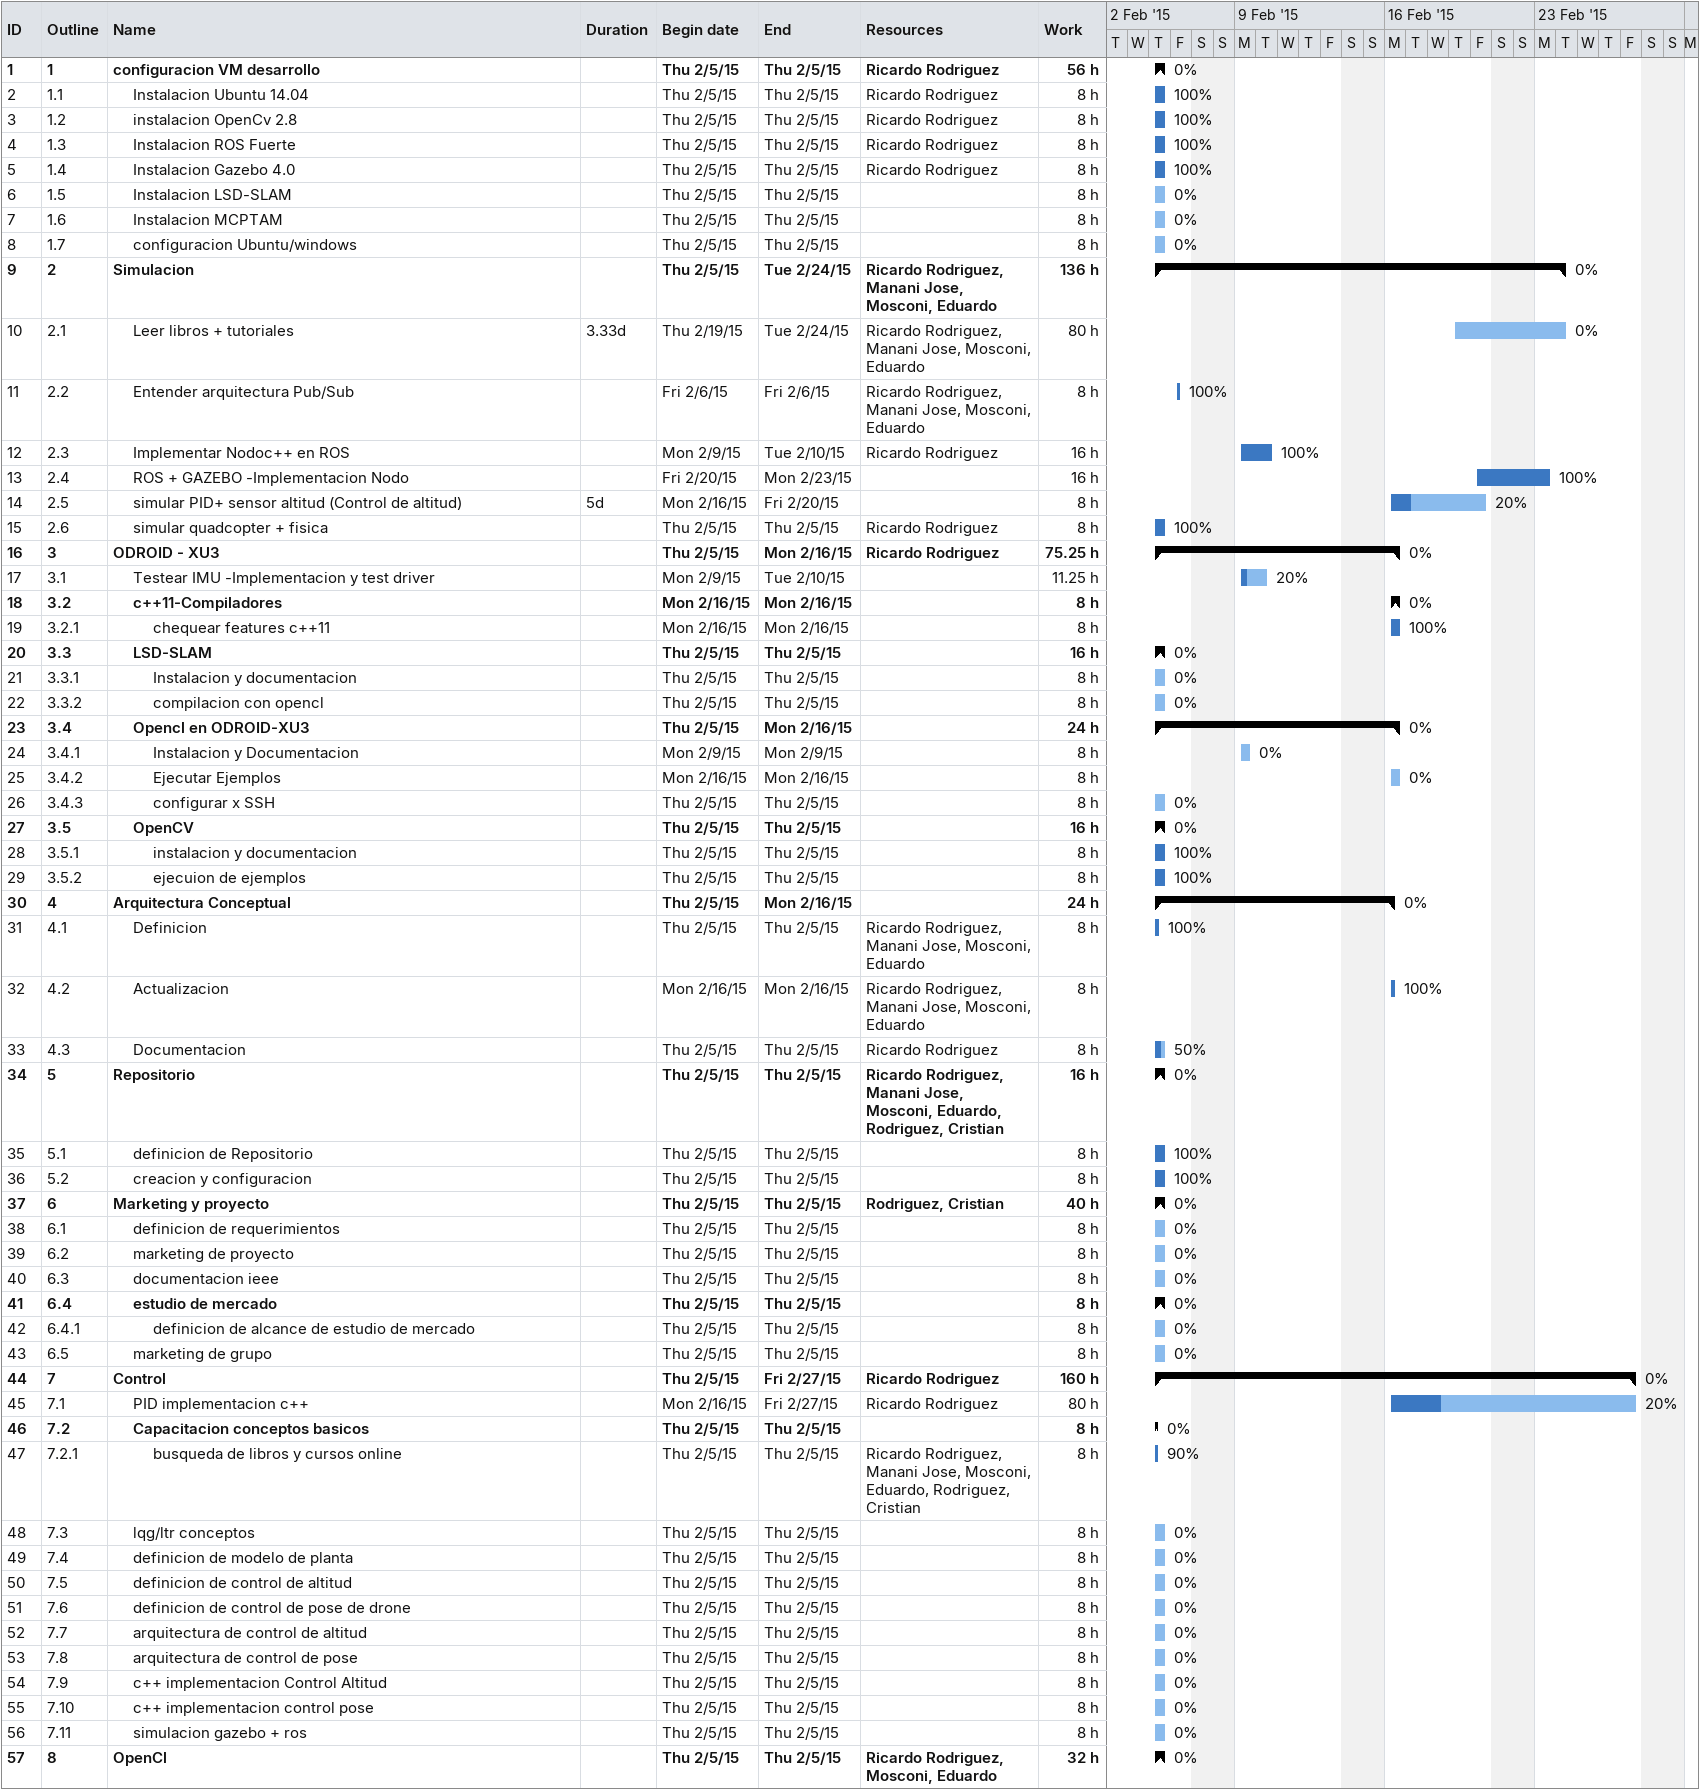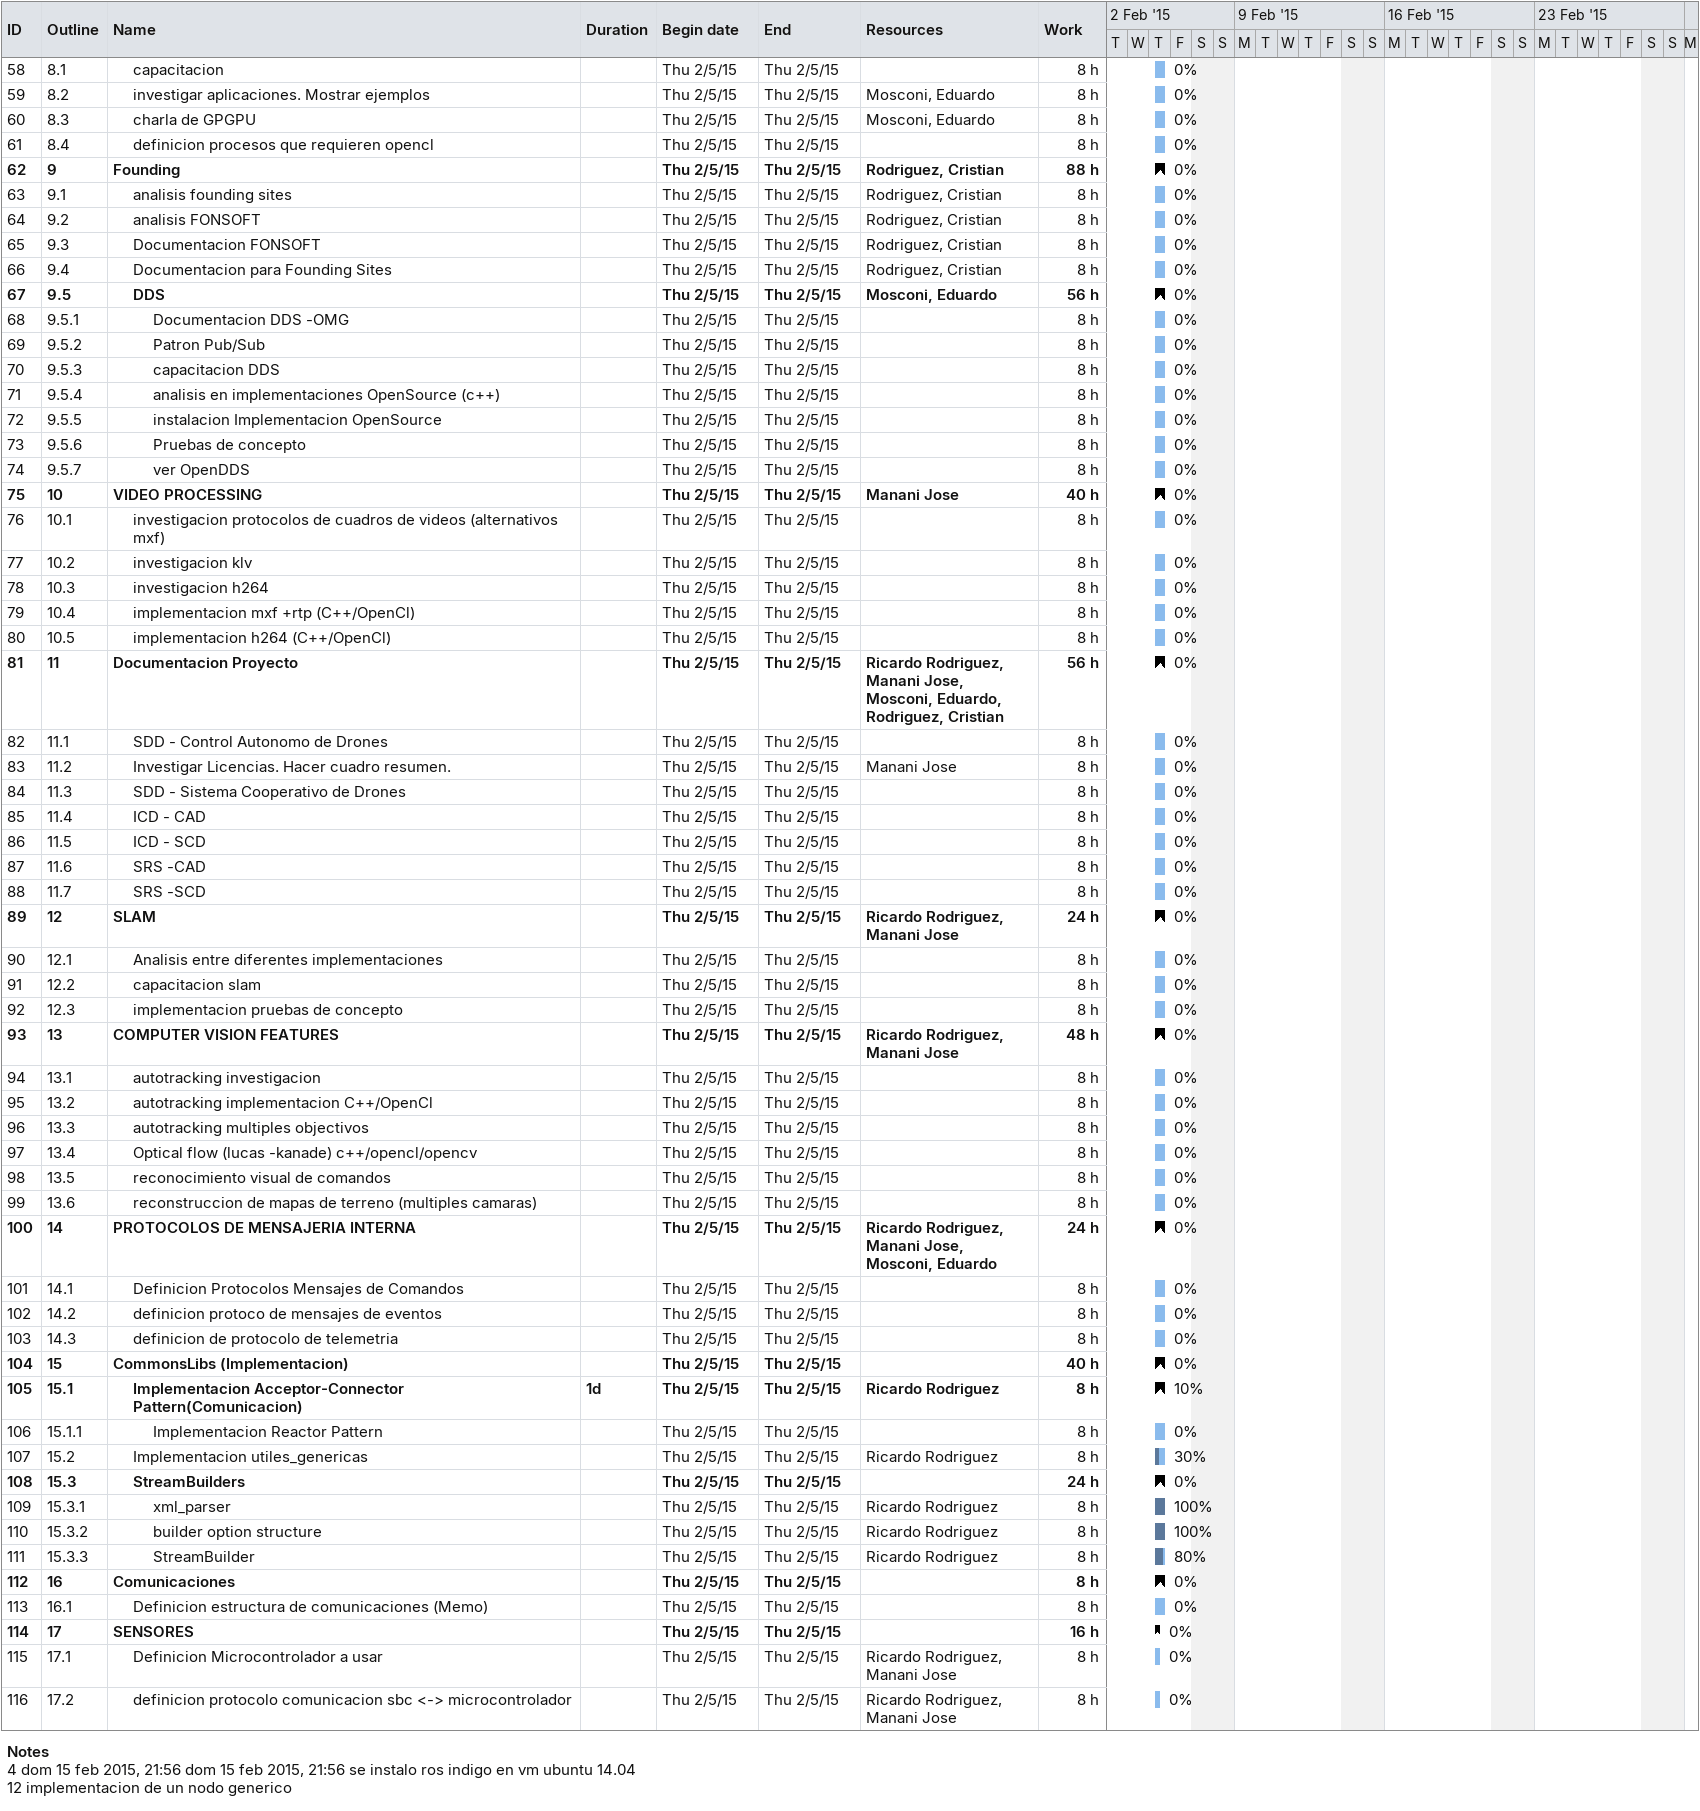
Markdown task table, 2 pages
| ID | WBS | Task | Duration | Start | Finish | Resources | % complete | Work (h) |
|---|---|---|---|---|---|---|---|---|
| 1 | 1 | **configuracion VM desarrollo** |  | 2015-02-05 | 2015-02-05 | Ricardo Rodriguez | 0 | 56 |
| 2 | 1.1 | Instalacion Ubuntu 14.04 |  | 2015-02-05 | 2015-02-05 | Ricardo Rodriguez | 100 | 8 |
| 3 | 1.2 | instalacion OpenCv 2.8 |  | 2015-02-05 | 2015-02-05 | Ricardo Rodriguez | 100 | 8 |
| 4 | 1.3 | Instalacion ROS Fuerte |  | 2015-02-05 | 2015-02-05 | Ricardo Rodriguez | 100 | 8 |
| 5 | 1.4 | Instalacion Gazebo 4.0 |  | 2015-02-05 | 2015-02-05 | Ricardo Rodriguez | 100 | 8 |
| 6 | 1.5 | Instalacion LSD-SLAM |  | 2015-02-05 | 2015-02-05 |  | 0 | 8 |
| 7 | 1.6 | Instalacion MCPTAM |  | 2015-02-05 | 2015-02-05 |  | 0 | 8 |
| 8 | 1.7 | configuracion Ubuntu/windows |  | 2015-02-05 | 2015-02-05 |  | 0 | 8 |
| 9 | 2 | **Simulacion** |  | 2015-02-05 | 2015-02-24 | Ricardo Rodriguez, Manani Jose, Mosconi, Eduardo | 0 | 136 |
| 10 | 2.1 | Leer libros + tutoriales | 3.33d | 2015-02-19 | 2015-02-24 | Ricardo Rodriguez, Manani Jose, Mosconi, Eduardo | 0 | 80 |
| 11 | 2.2 | Entender arquitectura Pub/Sub |  | 2015-02-06 | 2015-02-06 | Ricardo Rodriguez, Manani Jose, Mosconi, Eduardo | 100 | 8 |
| 12 | 2.3 | Implementar Nodoc++ en ROS |  | 2015-02-09 | 2015-02-10 | Ricardo Rodriguez | 100 | 16 |
| 13 | 2.4 | ROS + GAZEBO -Implementacion Nodo |  | 2015-02-20 | 2015-02-23 |  | 100 | 16 |
| 14 | 2.5 | simular PID+ sensor altitud (Control de altitud) | 5d | 2015-02-16 | 2015-02-20 |  | 20 | 8 |
| 15 | 2.6 | simular quadcopter + fisica |  | 2015-02-05 | 2015-02-05 | Ricardo Rodriguez | 100 | 8 |
| 16 | 3 | **ODROID - XU3** |  | 2015-02-05 | 2015-02-16 | Ricardo Rodriguez | 0 | 75.25 |
| 17 | 3.1 | Testear IMU -Implementacion y test driver |  | 2015-02-09 | 2015-02-10 |  | 20 | 11.25 |
| 18 | 3.2 | **c++11-Compiladores** |  | 2015-02-16 | 2015-02-16 |  | 0 | 8 |
| 19 | 3.2.1 | chequear features c++11 |  | 2015-02-16 | 2015-02-16 |  | 100 | 8 |
| 20 | 3.3 | **LSD-SLAM** |  | 2015-02-05 | 2015-02-05 |  | 0 | 16 |
| 21 | 3.3.1 | Instalacion y documentacion |  | 2015-02-05 | 2015-02-05 |  | 0 | 8 |
| 22 | 3.3.2 | compilacion con opencl |  | 2015-02-05 | 2015-02-05 |  | 0 | 8 |
| 23 | 3.4 | **Opencl en ODROID-XU3** |  | 2015-02-05 | 2015-02-16 |  | 0 | 24 |
| 24 | 3.4.1 | Instalacion y Documentacion |  | 2015-02-09 | 2015-02-09 |  | 0 | 8 |
| 25 | 3.4.2 | Ejecutar Ejemplos |  | 2015-02-16 | 2015-02-16 |  | 0 | 8 |
| 26 | 3.4.3 | configurar x SSH |  | 2015-02-05 | 2015-02-05 |  | 0 | 8 |
| 27 | 3.5 | **OpenCV** |  | 2015-02-05 | 2015-02-05 |  | 0 | 16 |
| 28 | 3.5.1 | instalacion y documentacion |  | 2015-02-05 | 2015-02-05 |  | 100 | 8 |
| 29 | 3.5.2 | ejecuion de ejemplos |  | 2015-02-05 | 2015-02-05 |  | 100 | 8 |
| 30 | 4 | **Arquitectura Conceptual** |  | 2015-02-05 | 2015-02-16 |  | 0 | 24 |
| 31 | 4.1 | Definicion |  | 2015-02-05 | 2015-02-05 | Ricardo Rodriguez, Manani Jose, Mosconi, Eduardo | 100 | 8 |
| 32 | 4.2 | Actualizacion |  | 2015-02-16 | 2015-02-16 | Ricardo Rodriguez, Manani Jose, Mosconi, Eduardo | 100 | 8 |
| 33 | 4.3 | Documentacion |  | 2015-02-05 | 2015-02-05 | Ricardo Rodriguez | 50 | 8 |
| 34 | 5 | **Repositorio** |  | 2015-02-05 | 2015-02-05 | Ricardo Rodriguez, Manani Jose, Mosconi, Eduardo, Rodriguez, Cristian | 0 | 16 |
| 35 | 5.1 | definicion de Repositorio |  | 2015-02-05 | 2015-02-05 |  | 100 | 8 |
| 36 | 5.2 | creacion y configuracion |  | 2015-02-05 | 2015-02-05 |  | 100 | 8 |
| 37 | 6 | **Marketing y proyecto** |  | 2015-02-05 | 2015-02-05 | Rodriguez, Cristian | 0 | 40 |
| 38 | 6.1 | definicion de requerimientos |  | 2015-02-05 | 2015-02-05 |  | 0 | 8 |
| 39 | 6.2 | marketing de proyecto |  | 2015-02-05 | 2015-02-05 |  | 0 | 8 |
| 40 | 6.3 | documentacion ieee |  | 2015-02-05 | 2015-02-05 |  | 0 | 8 |
| 41 | 6.4 | **estudio de mercado** |  | 2015-02-05 | 2015-02-05 |  | 0 | 8 |
| 42 | 6.4.1 | definicion de alcance de estudio de mercado |  | 2015-02-05 | 2015-02-05 |  | 0 | 8 |
| 43 | 6.5 | marketing de grupo |  | 2015-02-05 | 2015-02-05 |  | 0 | 8 |
| 44 | 7 | **Control** |  | 2015-02-05 | 2015-02-27 | Ricardo Rodriguez | 0 | 160 |
| 45 | 7.1 | PID implementacion c++ |  | 2015-02-16 | 2015-02-27 | Ricardo Rodriguez | 20 | 80 |
| 46 | 7.2 | **Capacitacion conceptos basicos** |  | 2015-02-05 | 2015-02-05 |  | 0 | 8 |
| 47 | 7.2.1 | busqueda de libros y cursos online |  | 2015-02-05 | 2015-02-05 | Ricardo Rodriguez, Manani Jose, Mosconi, Eduardo, Rodriguez, Cristian | 90 | 8 |
| 48 | 7.3 | lqg/ltr conceptos |  | 2015-02-05 | 2015-02-05 |  | 0 | 8 |
| 49 | 7.4 | definicion de modelo de planta |  | 2015-02-05 | 2015-02-05 |  | 0 | 8 |
| 50 | 7.5 | definicion de control de altitud |  | 2015-02-05 | 2015-02-05 |  | 0 | 8 |
| 51 | 7.6 | definicion de control de pose de drone |  | 2015-02-05 | 2015-02-05 |  | 0 | 8 |
| 52 | 7.7 | arquitectura de control de altitud |  | 2015-02-05 | 2015-02-05 |  | 0 | 8 |
| 53 | 7.8 | arquitectura de control de pose |  | 2015-02-05 | 2015-02-05 |  | 0 | 8 |
| 54 | 7.9 | c++ implementacion Control Altitud |  | 2015-02-05 | 2015-02-05 |  | 0 | 8 |
| 55 | 7.10 | c++ implementacion control pose |  | 2015-02-05 | 2015-02-05 |  | 0 | 8 |
| 56 | 7.11 | simulacion gazebo + ros |  | 2015-02-05 | 2015-02-05 |  | 0 | 8 |
| 57 | 8 | **OpenCl** |  | 2015-02-05 | 2015-02-05 | Ricardo Rodriguez, Mosconi, Eduardo | 0 | 32 |
| 58 | 8.1 | capacitacion |  | 2015-02-05 | 2015-02-05 |  | 0 | 8 |
| 59 | 8.2 | investigar aplicaciones. Mostrar ejemplos |  | 2015-02-05 | 2015-02-05 | Mosconi, Eduardo | 0 | 8 |
| 60 | 8.3 | charla de GPGPU |  | 2015-02-05 | 2015-02-05 | Mosconi, Eduardo | 0 | 8 |
| 61 | 8.4 | definicion procesos que requieren opencl |  | 2015-02-05 | 2015-02-05 |  | 0 | 8 |
| 62 | 9 | **Founding** |  | 2015-02-05 | 2015-02-05 | Rodriguez, Cristian | 0 | 88 |
| 63 | 9.1 | analisis founding sites |  | 2015-02-05 | 2015-02-05 | Rodriguez, Cristian | 0 | 8 |
| 64 | 9.2 | analisis FONSOFT |  | 2015-02-05 | 2015-02-05 | Rodriguez, Cristian | 0 | 8 |
| 65 | 9.3 | Documentacion FONSOFT |  | 2015-02-05 | 2015-02-05 | Rodriguez, Cristian | 0 | 8 |
| 66 | 9.4 | Documentacion para Founding Sites |  | 2015-02-05 | 2015-02-05 | Rodriguez, Cristian | 0 | 8 |
| 67 | 9.5 | **DDS** |  | 2015-02-05 | 2015-02-05 | Mosconi, Eduardo | 0 | 56 |
| 68 | 9.5.1 | Documentacion DDS -OMG |  | 2015-02-05 | 2015-02-05 |  | 0 | 8 |
| 69 | 9.5.2 | Patron Pub/Sub |  | 2015-02-05 | 2015-02-05 |  | 0 | 8 |
| 70 | 9.5.3 | capacitacion DDS |  | 2015-02-05 | 2015-02-05 |  | 0 | 8 |
| 71 | 9.5.4 | analisis en implementaciones OpenSource (c++) |  | 2015-02-05 | 2015-02-05 |  | 0 | 8 |
| 72 | 9.5.5 | instalacion Implementacion OpenSource |  | 2015-02-05 | 2015-02-05 |  | 0 | 8 |
| 73 | 9.5.6 | Pruebas de concepto |  | 2015-02-05 | 2015-02-05 |  | 0 | 8 |
| 74 | 9.5.7 | ver OpenDDS |  | 2015-02-05 | 2015-02-05 |  | 0 | 8 |
| 75 | 10 | **VIDEO PROCESSING** |  | 2015-02-05 | 2015-02-05 | Manani Jose | 0 | 40 |
| 76 | 10.1 | investigacion protocolos de cuadros de videos (alternativos mxf) |  | 2015-02-05 | 2015-02-05 |  | 0 | 8 |
| 77 | 10.2 | investigacion klv |  | 2015-02-05 | 2015-02-05 |  | 0 | 8 |
| 78 | 10.3 | investigacion h264 |  | 2015-02-05 | 2015-02-05 |  | 0 | 8 |
| 79 | 10.4 | implementacion mxf +rtp (C++/OpenCl) |  | 2015-02-05 | 2015-02-05 |  | 0 | 8 |
| 80 | 10.5 | implementacion h264 (C++/OpenCl) |  | 2015-02-05 | 2015-02-05 |  | 0 | 8 |
| 81 | 11 | **Documentacion Proyecto** |  | 2015-02-05 | 2015-02-05 | Ricardo Rodriguez, Manani Jose, Mosconi, Eduardo, Rodriguez, Cristian | 0 | 56 |
| 82 | 11.1 | SDD - Control Autonomo de Drones |  | 2015-02-05 | 2015-02-05 |  | 0 | 8 |
| 83 | 11.2 | Investigar Licencias. Hacer cuadro resumen. |  | 2015-02-05 | 2015-02-05 | Manani Jose | 0 | 8 |
| 84 | 11.3 | SDD - Sistema Cooperativo de Drones |  | 2015-02-05 | 2015-02-05 |  | 0 | 8 |
| 85 | 11.4 | ICD - CAD |  | 2015-02-05 | 2015-02-05 |  | 0 | 8 |
| 86 | 11.5 | ICD - SCD |  | 2015-02-05 | 2015-02-05 |  | 0 | 8 |
| 87 | 11.6 | SRS -CAD |  | 2015-02-05 | 2015-02-05 |  | 0 | 8 |
| 88 | 11.7 | SRS -SCD |  | 2015-02-05 | 2015-02-05 |  | 0 | 8 |
| 89 | 12 | **SLAM** |  | 2015-02-05 | 2015-02-05 | Ricardo Rodriguez, Manani Jose | 0 | 24 |
| 90 | 12.1 | Analisis entre diferentes implementaciones |  | 2015-02-05 | 2015-02-05 |  | 0 | 8 |
| 91 | 12.2 | capacitacion slam |  | 2015-02-05 | 2015-02-05 |  | 0 | 8 |
| 92 | 12.3 | implementacion pruebas de concepto |  | 2015-02-05 | 2015-02-05 |  | 0 | 8 |
| 93 | 13 | **COMPUTER VISION FEATURES** |  | 2015-02-05 | 2015-02-05 | Ricardo Rodriguez, Manani Jose | 0 | 48 |
| 94 | 13.1 | autotracking investigacion |  | 2015-02-05 | 2015-02-05 |  | 0 | 8 |
| 95 | 13.2 | autotracking implementacion C++/OpenCl |  | 2015-02-05 | 2015-02-05 |  | 0 | 8 |
| 96 | 13.3 | autotracking multiples objectivos |  | 2015-02-05 | 2015-02-05 |  | 0 | 8 |
| 97 | 13.4 | Optical flow (lucas -kanade) c++/opencl/opencv |  | 2015-02-05 | 2015-02-05 |  | 0 | 8 |
| 98 | 13.5 | reconocimiento visual de comandos |  | 2015-02-05 | 2015-02-05 |  | 0 | 8 |
| 99 | 13.6 | reconstruccion de mapas de terreno (multiples camaras) |  | 2015-02-05 | 2015-02-05 |  | 0 | 8 |
| 100 | 14 | **PROTOCOLOS DE MENSAJERIA INTERNA** |  | 2015-02-05 | 2015-02-05 | Ricardo Rodriguez, Manani Jose, Mosconi, Eduardo | 0 | 24 |
| 101 | 14.1 | Definicion Protocolos Mensajes de Comandos |  | 2015-02-05 | 2015-02-05 |  | 0 | 8 |
| 102 | 14.2 | definicion protoco de mensajes de eventos |  | 2015-02-05 | 2015-02-05 |  | 0 | 8 |
| 103 | 14.3 | definicion de protocolo de telemetria |  | 2015-02-05 | 2015-02-05 |  | 0 | 8 |
| 104 | 15 | **CommonsLibs (Implementacion)** |  | 2015-02-05 | 2015-02-05 |  | 0 | 40 |
| 105 | 15.1 | **Implementacion Acceptor-Connector Pattern(Comunicacion)** | 1d | 2015-02-05 | 2015-02-05 | Ricardo Rodriguez | 10 | 8 |
| 106 | 15.1.1 | Implementacion Reactor Pattern |  | 2015-02-05 | 2015-02-05 |  | 0 | 8 |
| 107 | 15.2 | Implementacion utiles_genericas |  | 2015-02-05 | 2015-02-05 | Ricardo Rodriguez | 30 | 8 |
| 108 | 15.3 | **StreamBuilders** |  | 2015-02-05 | 2015-02-05 |  | 0 | 24 |
| 109 | 15.3.1 | xml_parser |  | 2015-02-05 | 2015-02-05 | Ricardo Rodriguez | 100 | 8 |
| 110 | 15.3.2 | builder option structure |  | 2015-02-05 | 2015-02-05 | Ricardo Rodriguez | 100 | 8 |
| 111 | 15.3.3 | StreamBuilder |  | 2015-02-05 | 2015-02-05 | Ricardo Rodriguez | 80 | 8 |
| 112 | 16 | **Comunicaciones** |  | 2015-02-05 | 2015-02-05 |  | 0 | 8 |
| 113 | 16.1 | Definicion estructura de comunicaciones (Memo) |  | 2015-02-05 | 2015-02-05 |  | 0 | 8 |
| 114 | 17 | **SENSORES** |  | 2015-02-05 | 2015-02-05 |  | 0 | 16 |
| 115 | 17.1 | Definicion Microcontrolador a usar |  | 2015-02-05 | 2015-02-05 | Ricardo Rodriguez, Manani Jose | 0 | 8 |
| 116 | 17.2 | definicion protocolo comunicacion sbc <-> microcontrolador |  | 2015-02-05 | 2015-02-05 | Ricardo Rodriguez, Manani Jose | 0 | 8 |

Notes
- 4: dom 15 feb 2015, 21:56 dom 15 feb 2015, 21:56 se instalo ros indigo en vm ubuntu 14.04
- 12: implementacion de un nodo generico
